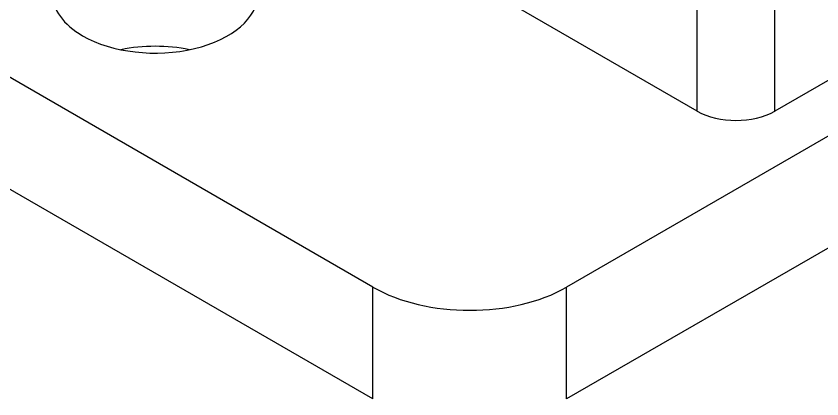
# Model space of a CAD drawing. Header units: millimetres. Extents: x -70 to 70, y -99 to 99.
# Drawn here: x 31.01 to 42.79, y -50.73 to -45.13 of the extents above; entities that cross this region are included whole.
import ezdxf

# ---------------------------------------------------------------- set-up
doc = ezdxf.new("R2010")
doc.units = ezdxf.units.MM
doc.layers.add('粗实线层', color=7, linetype='Continuous', lineweight=35)

msp = doc.modelspace()

# ---------------------------------------------------------------- linework, layer by layer
at = {"layer": '粗实线层', "color": 7, "lineweight": -3}
for p, q in [((60.978, -36.437), (39.058, -49.093)), ((60.978, -38.07), (39.058, -50.726)), ((56.523, -38.193), (42.098, -46.521)), ((40.967, -46.521), (30.077, -40.234)), ((40.967, -46.521), (40.967, -40.234)), ((42.098, -46.521), (42.098, -40.234)), ((36.229, -49.093), (25.623, -42.969)), ((36.229, -50.726), (25.623, -44.602)), ((36.229, -50.726), (36.229, -49.093)), ((39.058, -50.726), (39.058, -49.093))]:
    msp.add_line(p, q, dxfattribs=at)
for centre, major_axis, start_param, end_param in [((33.047, -44.807), (1.5, 0), 3.141593, 3.926991), ((33.047, -44.807), (1.5, 0), 3.926991, 6.283185), ((33.047, -46.44), (1.5, 0), 1.23028, 1.911314), ((41.532, -46.195), (0.8, 0), 3.926991, 5.497787), ((37.643, -48.277), (2, 0), 3.926991, 5.497787)]:
    msp.add_ellipse(centre, major_axis=major_axis, ratio=0.57735, start_param=start_param, end_param=end_param, dxfattribs=at)

doc.saveas('drawing.dxf')
